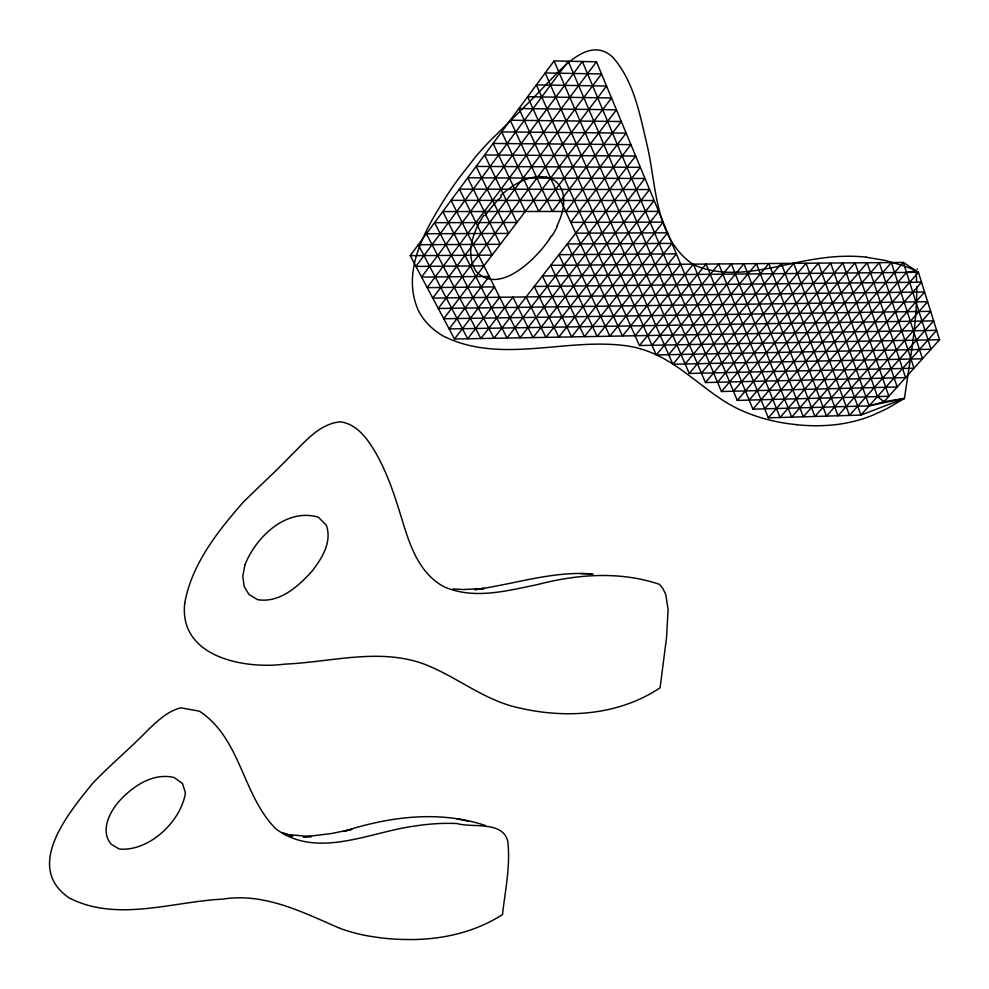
<?xml version="1.0" encoding="UTF-8"?>
<svg xmlns="http://www.w3.org/2000/svg" width="989" height="989" viewBox="0 0 989 989"><rect width="100%" height="100%" fill="white"/><g stroke="black" fill="none" stroke-linecap="round" stroke-linejoin="round"><path stroke-width="1.48" d="M796.454 424.738C815.665 426.667 835.272 425.999 854.063 421.326A118.606 89.418 -35.4 0 0 872.607 415.281L886.577 408.877L904.441 398.443C909.719 361.418 917.001 324.343 916.778 286.81M557.005 225.912C562.333 214.724 566.499 201.224 561.492 189.183M483.868 215.132C473.298 231.142 464.484 254.21 476.475 271.752C496.194 292.015 525.11 267.809 539.079 252.183M550.317 237.62L551.541 235.703M554.063 60.947L689.259 373.459L781.359 263.445L837.992 415.776L930.649 311.325L443.727 318.742L611.523 97.973L527.632 96.737L639.487 345.532L706.097 264.063L768.329 417.853L860.912 415.083L936.608 330.338L454.507 339.004L410.2 255.669L554.063 60.947L596.478 61.788L737.262 400.409L888.864 396.268L842.875 262.95L733.442 391.224M596.478 61.788L427.199 287.638L494.475 286.897L454.507 339.004M499.68 297.269L467.698 338.77L418.285 244.728L500.31 244.295L467.723 177.81L644.989 178.477L520.029 337.83L451.058 200.371L654.149 200.52L545.916 337.36L526.111 296.947M565.795 211.461L626.136 133.132L501.658 131.883L538.807 211.485L616.444 109.804L518.916 108.518L622.489 335.988L680.655 264.261M635.099 335.766L693.4 264.162L752.889 409.186L869.158 405.861L904.441 398.443L860.912 415.083L806.097 263.247L705.454 382.558L568.255 61.231L415.924 266.424L483.918 265.868M651.986 345.285L718.756 263.952L780.037 417.506L906.517 272.432L916.148 270.875L918.422 272.321L939.55 339.722L883.993 401.719L869.158 405.861L818.398 263.148L717.544 382.261M685.154 363.989L768.923 263.544L826.483 416.109L927.633 301.707L438.275 308.469L606.554 86.031L536.384 84.881L656.276 354.952L731.366 263.853L791.707 417.148L918.422 272.321L542.442 275.919L571.617 336.903L663.149 222.154L570.752 222.364L630.92 144.629L493.103 143.467L525.246 211.498M668.675 354.692L743.926 263.754L803.34 416.802L921.525 282.199L534.258 286.464L558.785 337.138L658.674 211.386L442.788 211.559L507.011 338.065L640.34 167.302L476.129 166.424L508.581 233.429L426.407 233.738L480.852 338.535L512.92 297.108L532.997 337.595L649.6 189.554L459.366 189.122L492.089 255.113L410.2 255.669M672.866 364.261L756.449 263.643L814.924 416.456L924.591 291.99L432.762 298.097L601.535 73.965L545.199 72.951L672.866 364.261L922.49 358.772L891.324 262.555L764.695 408.84M701.448 373.174L793.747 263.346L849.464 415.429L933.641 320.881L449.142 328.917L489.221 276.425L421.586 277.081L582.397 61.516L721.451 391.533L897.208 386.971L855.052 262.851L737.262 400.409M721.451 391.533L830.661 263.049L877.441 396.589L883.993 401.719L904.441 398.443M749.155 400.088L867.192 262.753L905.59 377.613L705.454 382.558M752.889 409.186L879.283 262.654L914.021 368.217L689.259 373.459M768.329 417.853L903.34 262.456L916.148 270.875L916.63 281.469M500.459 195.698C510.336 186.76 522.118 179.009 535.506 176.92M593.177 574.028C552.876 570.554 514.206 584.338 474.745 589.654L484.375 588.48L463.136 589.531L452.95 588.937M656.276 354.952L930.995 349.265L903.34 262.456L550.688 265.324L584.4 336.668L667.587 232.823L575.672 233.169M639.487 345.532L939.55 339.722M540.711 176.574L546.274 177.167M580.939 573.595L591.521 573.979M866.216 257.239L885.204 260.441L903.402 265.744A227.322 168.847 -30.9 0 1 916.148 270.875M485.475 825.531C439.141 810.053 389.295 816.642 343.665 831.39L351.812 829.363L331.105 833.591L303.45 836.954L311.214 836.657L284.313 834.234L292.67 836.15L282.397 832.565M457.005 818.855L468.477 821.179M640.143 348.758C672.446 357.746 696.12 383.089 723.602 400.768A221.128 169.675 -38.4 0 0 740.872 410.2A236.458 181.519 -38.9 0 0 796.504 424.627M339.907 928.325C302.906 912.414 264.607 892.449 222.822 899.112C172.259 901.622 117.357 922.403 69.354 898.037C23.192 866.809 69.069 812.525 92.57 783.436C110.249 764.88 130.054 748.5 147.88 730.08C157.474 720.956 167.475 711.215 180.703 707.827L199.333 711.14C241.205 738.523 242.218 795.267 275.956 828.93C317.444 859.75 370.22 831.749 415.207 825.988A150.402 97.701 -16.4 0 1 457.017 823.54C472.186 828.09 502.536 820.474 507.716 841.058C510.658 865.573 505.206 890.273 502.499 914.578C474.399 932.639 440.723 939.97 407.604 939.538A199.914 137.57 -17.7 0 1 379.343 937.646L369.293 936.15A179.269 122.76 -17.5 0 1 339.882 928.35M546.348 176.994A30.066 24.305 -37.4 0 1 558.822 184.696A32.637 26.171 -32.4 0 1 561.492 189.196M557.487 225.999A81.951 58.994 -43.4 0 1 552.01 235.877M550.403 237.644A90.024 62.715 -44.4 0 1 539.153 252.232M485.129 215.738A83.546 63.308 -44.1 0 1 501.398 196.749M535.506 176.846A37.322 31.067 -44.1 0 1 540.723 176.512M917.124 269.095A163.914 4.636 -88 0 1 917.421 269.354M640.155 348.721A112.375 87.996 -26.1 0 0 628.435 346.101C566.907 336.767 501.04 365.176 442.899 335.852A90.976 77.068 -27.1 0 1 434.01 329.671A80.109 67.833 -26.6 0 1 418.347 310.459C400.656 270.627 425.863 228.731 446.83 195.599A384.672 299.123 -33.4 0 1 458.426 178.811L475.301 157.152A256.893 208.147 -32.7 0 1 491.113 139.733C510.954 120.361 530.759 100.952 549.711 80.702C565.09 65.039 590.384 36.482 612.611 57.102C633.9 80.962 639.809 114.353 646.954 144.456C656.572 184.782 654.335 235.938 691.15 263.037A69.885 56.373 -37.2 0 0 697.332 266.338C737.51 281.568 780.148 263.643 820.573 258.314A182.792 136.482 -32.2 0 1 866.253 257.14M184.77 602.857C178.354 657.215 244.53 669.504 285.153 664.101C330.623 662.148 377.885 647.98 422.377 663.458C455.892 675.71 483.806 700.595 519.299 707.939C566.462 718.991 619.003 715.307 660.083 687.775L666.549 637.546L668.107 609.496L665.758 594.488L662.803 588.418L659.502 584.351C619.905 570.937 577.02 574.189 537.151 584.66C506.603 590.878 472.829 600.138 443.023 586.254C413.006 569.058 406.689 532.181 396.502 502.066C390.816 484.276 383.893 466.796 374.46 450.625C366.573 437.731 356.374 423.885 340.253 421.809C319.076 423.91 305.304 441.687 291.013 455.422C275.56 471.704 258.772 486.65 242.935 502.548C217.592 531.55 191.841 564.027 184.77 602.857M244.963 564.719L242.762 576.402L244.234 586.625L248.944 594.426L257.461 599.643C279.751 603.389 298.53 586.205 312.314 570.826C322.167 558.117 332.292 541.638 326.283 525.11L318.322 517.198C286.278 507.753 256.139 536.829 244.963 564.719M185.438 792.758C181.172 821.476 148.869 851.888 119.249 849.007L111.176 844.272C100.359 831.415 108.852 813.527 118.148 802.376C131.858 786.824 152.306 772.434 174.039 777.478L182.471 783.436L185.438 792.758M621.315 121.523L552.319 211.473L510.262 120.238L621.315 121.523M635.655 156.015L493.956 338.3L434.579 222.673L516.888 222.488L484.598 154.976L635.655 156.015M671.988 243.405L597.146 336.445L558.97 254.668L676.34 253.876L609.842 336.211L567.303 243.949L671.988 243.405"/></g></svg>
